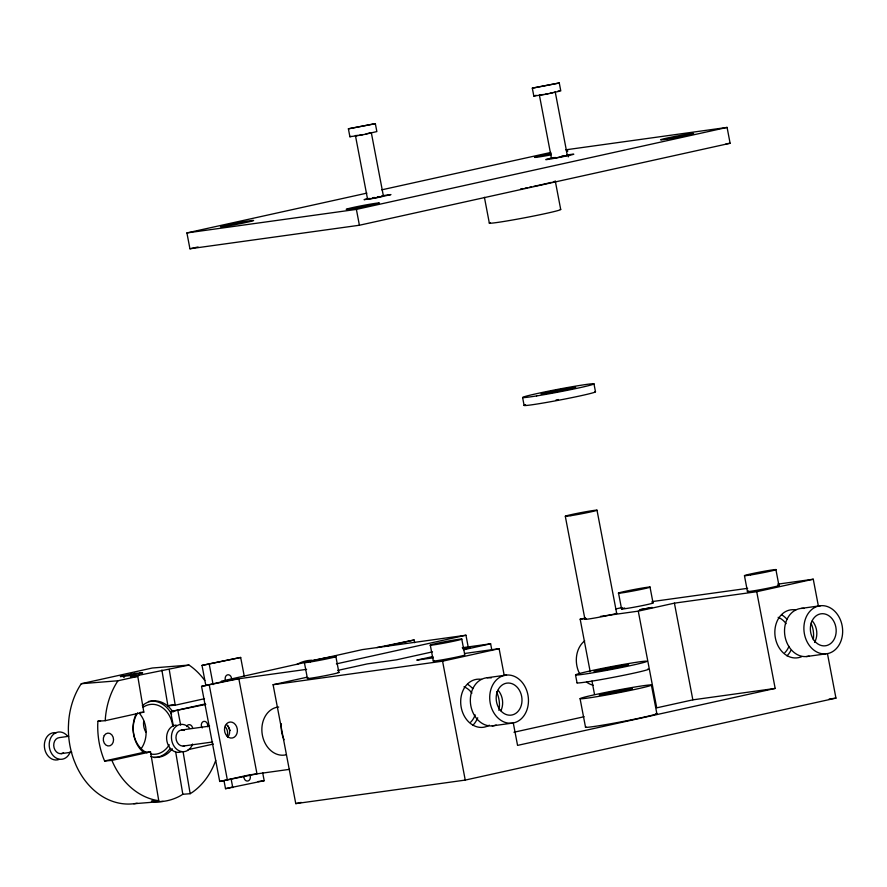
<?xml version="1.0" encoding="UTF-8"?>
<svg xmlns="http://www.w3.org/2000/svg" width="887" height="887" viewBox="0 0 887 887"><rect width="100%" height="100%" fill="white"/><g stroke="black" fill="none" stroke-linecap="round" stroke-linejoin="round"><path stroke-width="1.33" d="M100.575 720.676L97.914 721.264L97.736 724.59A72.679 57.71 85.4 0 0 103.369 757.975L104.611 760.991L111.95 760.392L150.524 751.866L158.751 800.639L151.411 801.227L154.072 801.571A72.679 57.71 85.4 0 0 180.471 795.728L182.822 794.286L190.162 793.699L191.825 792.679A72.679 57.71 85.4 0 0 215.718 760.447M105.243 720.676L105.365 718.326A72.679 57.71 85.4 0 1 116.973 682.28L118.015 680.761L137.784 676.393L143.816 712.139L105.243 720.676L97.914 721.264M134.314 676.082L134.569 673.433L142.619 672.789L131.853 675.384L120.333 676.581L134.569 673.433M568.268 156.877L569.254 154.66C591.418 151.5 523.419 164.572 553.599 157.542M139.093 674.974L140.279 672.734M204.786 680.506A72.679 57.71 85.4 0 0 190.428 666.037L188.975 665.073L152.287 668.011L81.327 683.7L80.285 685.219A72.679 57.71 85.4 0 0 68.676 721.275L68.388 726.941A72.679 57.71 85.4 0 0 74.02 760.325L76.138 765.459A72.679 57.71 85.4 0 0 137.141 803.212M348.391 128.815L375.345 123.659L376.864 131.575L362.351 134.891L349.899 136.742L348.391 128.815L375.345 123.659M349.899 136.742L350.908 136.332M366.043 133.948L371.309 132.64L383.406 196.049L370.345 198.788L367.551 199.087L355.454 135.678L356.042 135.445M367.551 199.087L370.001 198.389M532.311 88.146L559.276 82.979L560.784 90.906L546.281 94.222L533.83 96.073L532.311 88.146L559.276 82.979M533.83 96.073L536.18 95.308M539.374 95.009L551.47 158.418L557.169 157.631L567.336 155.38L555.24 91.971L553.854 92.425M551.47 158.418L555.24 157.431M368.593 198.444L364.058 199.664L375.323 198.1L390.956 194.575L382.308 195.739M173.386 726.12L170.626 711.64L205.196 703.956M188.099 749.648L213.368 744.049M552.778 92.68L549.973 93.279M565.806 149.814L727.085 127.418L730.112 143.273L359.401 225.243L189.929 248.77L186.913 232.926L366.852 193.133M381.732 189.84L550.849 152.442M186.913 232.926L356.386 209.387L727.085 127.418M189.929 248.77L198.056 246.974M188.975 665.073L130.444 676.981L137.784 676.393M205.851 685.584L202.003 665.405L240.676 657.455L244.269 676.282M202.003 665.405L240.676 657.455M201.56 686.361L238.836 678.755L256.986 773.863L219.71 781.469L201.56 686.361L231.097 679.83M376.864 647.588L414.14 639.993L414.65 642.709M384.603 646.512L414.14 639.993M336.384 663.875L465.952 635.225L468.281 647.455M161.866 670.029L167.898 705.786L173.22 704.611M167.898 705.786L175.238 705.198L204.498 698.723M827.438 653.531L835.953 698.113L465.243 780.083L295.77 803.611L273.096 684.72L306.758 677.28M337.725 670.428L367.34 663.886L396.389 659.85L432.523 651.856M615.523 609.003L622.253 607.517M590.165 671.592L580.176 619.204L585.52 618.028M170.626 711.64L205.806 704.411M432.911 656.557L416.801 660.116L433.266 657.832M463.779 649.727L490.622 643.796L491.908 650.504M600.444 616.398L638.274 611.143L674.408 603.149L756.722 591.718L813.268 579.222L818.424 606.242M273.096 684.72L442.569 661.192L499.115 648.685L504.237 675.55M104.611 760.991L143.184 752.453L150.524 751.866M219.71 781.469L249.236 774.939L289.517 769.351M223.967 780.571L225.52 788.687L232.061 787.235M225.52 788.687L264.193 780.704L262.641 772.588M513.95 732.241L584.112 716.729M756.722 591.718L775.171 688.423L692.847 699.854L656.724 707.837L638.274 611.143M775.171 688.423L517.564 745.39L513.207 722.55M295.77 803.611L301.181 802.425M464.5 649.051L469.955 647.787L462.826 648.863M372.817 197.779L374.425 197.457M548.354 93.601L545.073 94.222M362.772 134.591L359.612 135.157M561.637 156.179L564.542 155.68M377.718 196.847L379.248 196.581M543.531 94.488L539.595 95.031M566.582 155.092L569.254 154.66M358.248 135.378L355.454 135.678M258.139 781.569L264.193 780.704M726.009 143.838L730.112 143.273M652 601.608L747.663 588.325M777.733 584.156L813.268 579.222M465.952 635.225L362.328 649.606L221.406 681.172L306.625 669.341M580.176 619.204L585.575 618.461M462.249 647.732L490.622 643.796M464.821 653.453L499.115 648.685M801.36 608.393L820.73 605.699M487.185 677.735L506.555 675.04M68.676 736.31L59.329 737.618A8.072 6.431 82.1 0 0 54.085 747.852A8.072 6.431 82.1 0 0 63.554 752.753M181.569 730.001L209.62 726.109M61.026 753.673L71.703 752.187M806.438 656.557L825.808 653.874A24.226 19.281 82.1 0 0 838.647 616.31A24.226 19.281 82.1 0 0 805.352 619.181A24.226 19.281 82.1 0 0 825.808 653.874M183.265 746.056L212.658 741.976M492.263 725.899L511.633 723.204A24.226 19.281 82.1 0 0 524.461 685.651A24.226 19.281 82.1 0 0 491.176 688.523A24.226 19.281 82.1 0 0 511.633 723.204M829.112 699.067L835.953 698.113M557.99 91.128L559.464 90.94M381.765 196.182L383.406 196.049M81.327 683.7L118.015 680.761M140.146 712.438L143.816 712.139M133.771 803.744L163.13 801.382M566.56 155.402L567.336 155.38M158.751 800.639L156.877 800.407A72.679 57.71 85.4 0 1 112.826 762.521L111.95 760.392M122.251 675.805L124.158 677.524M775.903 569.565L778.93 585.42M744.459 575.718L747.475 591.574M674.408 603.149L692.847 699.854M650.016 587.05L653.032 602.894M555.262 180.915L560.706 209.454M593.968 383.827L595.476 391.755M651.413 685.119A36.334 1.397 -10.8 0 1 596.84 696.672A36.334 1.397 -10.8 0 1 598.969 693.811A36.334 1.397 -10.8 0 1 651.413 685.119L656.857 713.658M618.561 593.203L621.587 609.059M597.006 510.191L616.665 613.239M565.296 516.267L584.954 619.314M591.962 680.994L594.523 694.421M484.413 197.302L489.336 223.125M522.598 397.509L524.117 405.426M575.519 674.929L577.038 682.846M580.065 698.612L585.509 727.152M461.75 639.028L464.777 654.883A16.154 0.621 -10.8 0 1 447.015 658.974A16.154 0.621 -10.8 0 1 434.386 660.516M356.386 209.387L359.401 225.243M442.569 661.192L465.243 780.083M430.306 645.193L433.322 661.048M335.863 656.513L338.878 672.368M304.407 662.667L307.434 678.522M209.265 664.396L213.113 684.576M231.23 779.54L232.771 787.645M209.31 685.285L227.449 780.394M177.877 710.587L180.649 725.122M131.11 673.987L131.586 676.515M169.206 669.441L175.238 705.198M183.077 751.699L190.162 793.699M175.737 752.287L182.822 794.286M225.819 681.016A4.036 3.215 82.1 0 1 227.294 674.896A4.036 3.215 82.1 0 1 231.607 678.91M186.603 726.542A4.036 3.215 82.1 0 1 190.029 724.779A4.036 3.215 82.1 0 1 192.645 728.404M202.181 727.928A4.036 3.215 82.1 0 1 203.766 721.386A4.036 3.215 82.1 0 1 207.625 726.73M249.69 774.806A4.036 3.215 82.1 0 1 248.205 780.926A4.036 3.215 82.1 0 1 243.892 776.912M230.243 730.533A24.226 19.281 82.1 0 1 228.125 726.076M145.79 732.03A13.726 10.921 82.1 0 1 143.694 721.076M59.008 759.472A13.726 10.921 82.1 0 1 44.439 747.253A13.726 10.921 82.1 0 1 56.191 732.773M70.328 751.655A13.726 10.921 82.1 0 1 54.939 757.232A13.726 10.921 82.1 0 1 51.113 737.208A13.726 10.921 82.1 0 1 67.301 735.811M181.247 751.854A13.726 10.921 82.1 0 1 166.9 741.066A13.726 10.921 82.1 0 1 176.136 725.056M192.568 744.038A13.726 10.921 82.1 0 1 177.178 749.626A13.726 10.921 82.1 0 1 173.364 729.591A13.726 10.921 82.1 0 1 189.552 728.194M184.585 745.767A8.072 6.431 82.1 0 1 175.959 737.74A8.072 6.431 82.1 0 1 184.252 730.467M225.353 726.863A8.072 6.431 82.1 0 1 227.127 736.188M169.24 744.736A25.036 19.88 85.4 0 1 151.056 754.061M146.987 752.797A25.036 19.88 85.4 0 1 137.64 712.882M143.151 707.216A25.036 19.88 85.4 0 1 172.599 725.001M139.525 713.503A25.036 19.88 85.4 0 1 141.022 748.861M172.266 748.761A28.262 22.441 85.4 0 1 150.879 756.5M143.306 752.22A28.262 22.441 85.4 0 1 136.21 713.813M142.308 705.697A28.262 22.441 85.4 0 1 173.009 712.161M148.406 701.506A28.262 22.441 85.4 0 1 171.612 714.179M169.816 748.961A28.262 22.441 85.4 0 1 154.283 757.542M226.573 724.546A8.072 6.431 82.1 0 1 227.649 737.308M321.227 659.329A48.042 38.241 82.1 0 1 324.709 658.342M296.812 664.507A48.042 38.241 82.1 0 1 311.78 660.25M651.956 602.949A16.154 0.621 -10.8 0 1 635.269 606.985A16.154 0.621 -10.8 0 1 624.703 607.994M777.855 585.464A16.154 0.621 -10.8 0 1 763.241 589.123A16.154 0.621 -10.8 0 1 748.539 591.052M337.803 672.413A16.154 0.621 -10.8 0 1 323.19 676.071A16.154 0.621 -10.8 0 1 308.488 678.001M489.325 725.178A24.226 19.281 82.1 0 1 461.107 706.839A24.226 19.281 82.1 0 1 481.574 679.387M496.587 691.982A24.226 19.281 82.1 0 1 498.915 710.376M801.648 656.657A24.226 19.281 82.1 0 1 775.072 636.112A24.226 19.281 82.1 0 1 795.728 609.923M811.25 623.639A24.226 19.281 82.1 0 1 813.279 639.682M778.132 617.341A20.19 16.066 82.1 0 1 786.082 623.661M788.953 646.346A20.19 16.066 82.1 0 1 784.862 652.655M463.979 686.815A20.19 16.066 82.1 0 1 471.928 693.135M475.144 714.889A20.19 16.066 82.1 0 1 470.709 722.129M656.047 713.458A36.334 1.397 -10.8 0 1 622.197 721.63A36.334 1.397 -10.8 0 1 585.941 726.885M467.615 684.354A24.226 19.281 82.1 0 1 472.793 688.7M477.716 717.771A24.226 19.281 82.1 0 1 472.804 725.344M781.78 614.891A24.226 19.281 82.1 0 1 786.946 619.226M790.905 650.448A24.226 19.281 82.1 0 1 786.969 655.87M554.386 181.436A36.334 1.397 -10.8 0 1 553.122 181.846M551.326 182.356A36.334 1.397 -10.8 0 1 549.042 182.944M548.166 183.154A36.334 1.397 -10.8 0 1 537.001 185.671M535.681 185.948A36.334 1.397 -10.8 0 1 533.652 186.381M531.557 186.813A36.334 1.397 -10.8 0 1 529.428 187.246M527.255 187.678A36.334 1.397 -10.8 0 1 525.049 188.111M522.82 188.554A36.334 1.397 -10.8 0 1 520.58 188.986M566.505 150.99A16.953 0.654 -10.8 0 1 566.527 151.5M551.16 154.837A16.953 0.654 -10.8 0 1 534.473 157.354A16.953 0.654 -10.8 0 1 551.093 153.518M560.296 209.354A36.334 1.397 -10.8 0 1 523.785 217.947A36.334 1.397 -10.8 0 1 490.212 222.604M594.878 391.655A36.334 1.397 -10.8 0 1 558.001 400.359A36.334 1.397 -10.8 0 1 525.547 404.716M558.466 399.538A17.762 0.687 -10.8 0 1 556.049 399.982M616.232 613.183A16.154 0.621 -10.8 0 1 599.601 617.13A16.154 0.621 -10.8 0 1 586.141 618.827M647.798 669.075A36.334 1.397 -10.8 0 1 613.726 677.247A36.334 1.397 -10.8 0 1 577.315 682.58M809.099 656.092A24.226 19.281 82.1 0 1 784.685 634.138A24.226 19.281 82.1 0 1 804.065 608.393M812.292 620.911A16.154 12.85 82.1 0 1 814.554 642.399M496.199 725.023A24.226 19.281 82.1 0 1 470.498 703.48A24.226 19.281 82.1 0 1 491.232 677.912M498.106 690.252A16.154 12.85 82.1 0 1 500.867 710.831M284.084 739.714A24.226 19.281 82.1 0 1 281.39 723.77M286.434 754.704A24.226 19.281 82.1 0 1 262.242 734.425A24.226 19.281 82.1 0 1 278.706 707.006M593.181 685.252A24.226 19.281 82.1 0 1 586.462 682.014M579.732 673.965A24.226 19.281 82.1 0 1 584.71 640.846M640.004 609.691L652.167 607.495L640.004 609.691M104.256 735.556A6.464 5.134 85.4 0 0 107.881 745.934A6.464 5.134 85.4 0 0 113.115 737.13A6.464 5.134 85.4 0 0 104.256 735.556M225.431 725.433A8.072 6.431 82.1 0 0 230.786 738.073A8.072 6.431 82.1 0 0 236.629 726.664A8.072 6.431 82.1 0 0 225.431 725.433M750.546 574.976A16.154 0.621 -10.8 0 0 775.914 569.731A16.154 0.621 -10.8 0 0 754.083 573.224A16.154 0.621 -10.8 0 0 750.546 574.976M436.393 644.45A16.154 0.621 -10.8 0 0 461.761 639.194A16.154 0.621 -10.8 0 0 439.93 642.687A16.154 0.621 -10.8 0 0 436.393 644.45M310.505 661.924A16.154 0.621 -10.8 0 0 335.863 656.679A16.154 0.621 -10.8 0 0 314.031 660.172A16.154 0.621 -10.8 0 0 310.505 661.924M624.659 592.461A16.154 0.621 -10.8 0 0 650.016 587.205A16.154 0.621 -10.8 0 0 628.184 590.698A16.154 0.621 -10.8 0 0 624.659 592.461M605.633 694.321A16.953 0.654 -10.8 0 0 632.265 688.811A16.953 0.654 -10.8 0 0 609.336 692.481A16.953 0.654 -10.8 0 0 605.633 694.321M666.902 139.148A16.953 0.654 -10.8 0 0 693.534 133.638A16.953 0.654 -10.8 0 0 670.616 137.308A16.953 0.654 -10.8 0 0 666.902 139.148M352.749 208.622A16.953 0.654 -10.8 0 0 379.381 203.101A16.953 0.654 -10.8 0 0 356.463 206.771A16.953 0.654 -10.8 0 0 352.749 208.622M226.861 226.096A16.953 0.654 -10.8 0 0 253.494 220.586A16.953 0.654 -10.8 0 0 230.565 224.256A16.953 0.654 -10.8 0 0 226.861 226.096M536.613 395.924A36.334 1.397 -10.8 0 0 593.68 384.104A36.334 1.397 -10.8 0 0 544.551 391.976A36.334 1.397 -10.8 0 0 536.613 395.924M546.98 393.351A17.762 0.687 -10.8 0 0 575.452 387.519A17.762 0.687 -10.8 0 0 552.424 391.134A17.762 0.687 -10.8 0 0 546.98 393.351M570.873 515.669A16.154 0.621 -10.8 0 0 596.763 510.369A16.154 0.621 -10.8 0 0 575.829 513.651A16.154 0.621 -10.8 0 0 570.873 515.669M589.533 673.344A36.334 1.397 -10.8 0 0 646.601 661.525A36.334 1.397 -10.8 0 0 597.472 669.397A36.334 1.397 -10.8 0 0 589.533 673.344M599.9 670.772A17.762 0.687 -10.8 0 0 628.373 664.94A17.762 0.687 -10.8 0 0 605.344 668.554A17.762 0.687 -10.8 0 0 599.9 670.772M811.328 622.718A16.154 12.85 82.1 0 0 824.965 645.847A16.154 12.85 82.1 0 0 833.514 620.8A16.154 12.85 82.1 0 0 811.328 622.718M497.141 692.06A16.154 12.85 82.1 0 0 510.779 715.177A16.154 12.85 82.1 0 0 519.338 690.141A16.154 12.85 82.1 0 0 497.141 692.06"/></g></svg>
